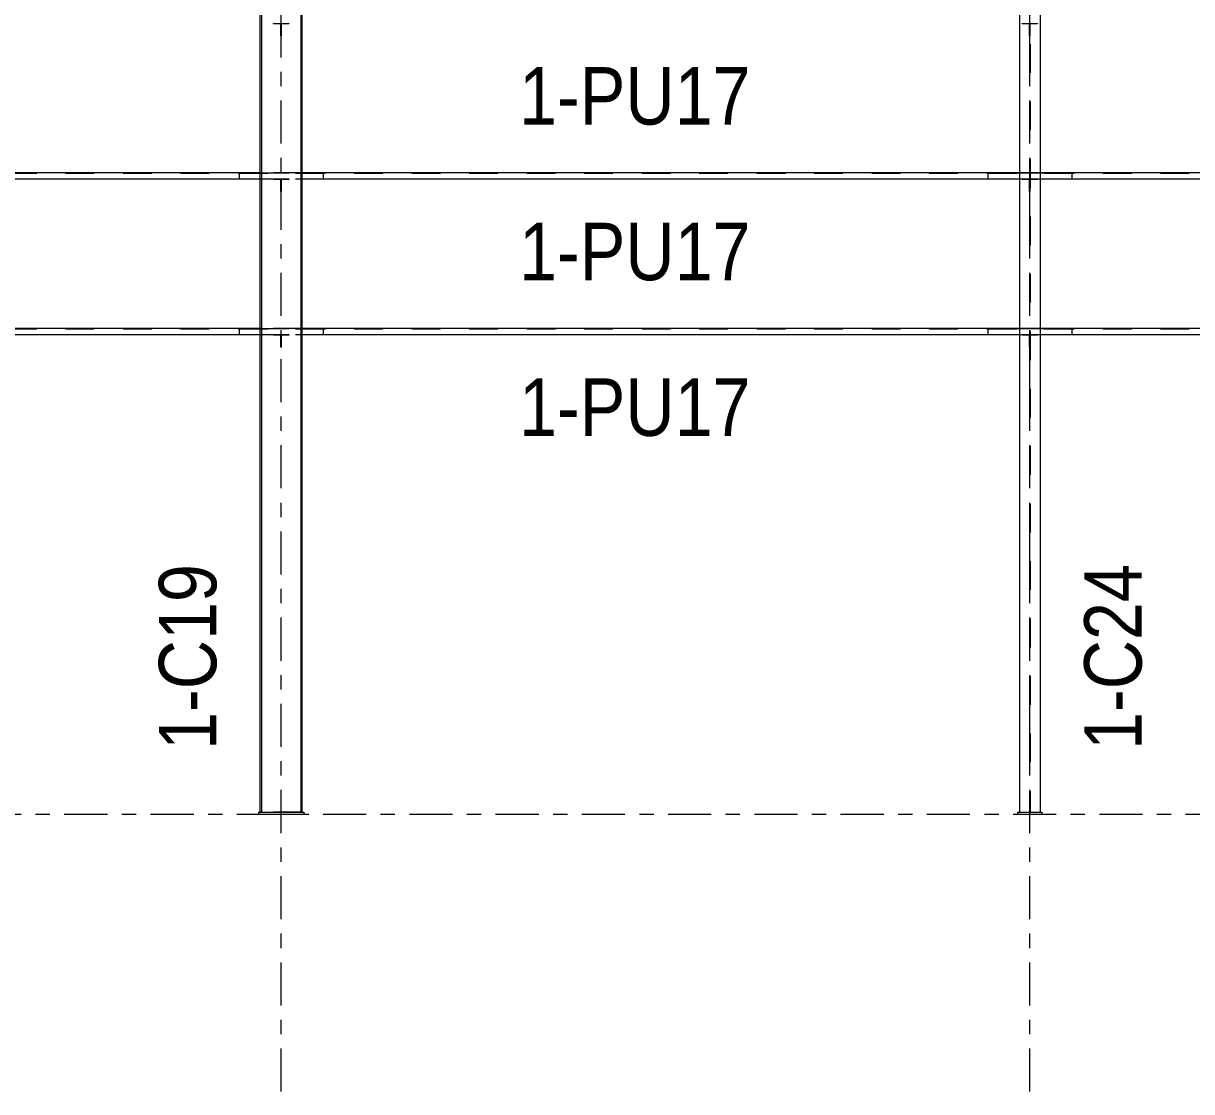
# Model space of a CAD drawing. Header units: millimetres. Extents: x -49 to 773, y -79 to 495.
# Drawn here: x 329.5 to 410.8, y 165.5 to 239.8 of the extents above; entities that cross this region are included whole.
import ezdxf

# ---------------------------------------------------------------- set-up
doc = ezdxf.new("R2010")
doc.units = ezdxf.units.MM
for name, pattern in [('XKITLINE00', [0]), ('XKITLINE02', [4, 2, -2]), ('XKITLINE03', [6, 3, -1, 1, -1])]:
    doc.linetypes.add(name, pattern=pattern)
for name, color, linetype, lineweight in [('Part', 2, 'Continuous', 0), ('PartMark', 7, 'Continuous', 0), ('S-grid', 1, 'Continuous', 0)]:
    doc.layers.add(name, color=color, linetype=linetype, lineweight=lineweight)
doc.styles.add('ARIAL', font='ARIAL.TTF')

# ---------------------------------------------------------------- blocks, each defined once
blk = doc.blocks.new('*A943')
at = {"layer": 'S-grid', "color": 1, "linetype": 'XKITLINE03', "lineweight": 0}
blk.add_line((-9.667, 184.783), (569.409, 184.783), dxfattribs=at)
blk = doc.blocks.new('*A1143')
at = {"layer": 'S-grid', "color": 1, "linetype": 'XKITLINE03', "lineweight": 0}
blk.add_line((399.5, 165.458), (399.5, 308.325), dxfattribs=at)
at = {"layer": 'S-grid', "color": 3, "style": 'ARIAL', "width": 0.85}
blk.add_text('T1', height=3, dxfattribs=at).set_placement((397.166, 309.325))
blk = doc.blocks.new('*A1144')
at = {"layer": 'S-grid', "color": 1, "linetype": 'XKITLINE03', "lineweight": 0}
blk.add_line((347.416, 165.458), (347.416, 308.325), dxfattribs=at)
at = {"layer": 'S-grid', "color": 3, "style": 'ARIAL', "width": 0.85}
blk.add_text('T', height=3, dxfattribs=at).set_placement((346.195, 309.325))
blk = doc.blocks.new('*A1160')
at = {"layer": 'Part', "color": 2, "linetype": 'XKITLINE00', "lineweight": 0}
for p, q in [((292.416, 218.575), (292.416, 218.158)), ((292.416, 218.575), (294.604, 218.575)), ((292.416, 218.158), (294.604, 218.158)), ((345.958, 218.575), (296.062, 218.575)), ((296.062, 218.158), (345.958, 218.158)), ((348.875, 218.575), (350.333, 218.575)), ((348.875, 218.158), (350.333, 218.158)), ((350.333, 218.575), (350.333, 218.158))]:
    blk.add_line(p, q, dxfattribs=at)
at = {"layer": 'Part', "color": 7, "linetype": 'XKITLINE02', "lineweight": 0}
for p, q in [((292.416, 218.56), (350.333, 218.56)), ((292.416, 218.173), (350.333, 218.173)), ((294.604, 218.575), (296.062, 218.575)), ((294.604, 218.158), (296.062, 218.158)), ((348.875, 218.575), (345.958, 218.575)), ((345.958, 218.158), (348.875, 218.158))]:
    blk.add_line(p, q, dxfattribs=at)
blk = doc.blocks.new('*A1161')
at = {"layer": 'Part', "color": 2, "linetype": 'XKITLINE00', "lineweight": 0}
for p, q in [((344.5, 218.575), (344.5, 218.158)), ((344.5, 218.575), (345.958, 218.575)), ((344.5, 218.158), (345.958, 218.158)), ((398.771, 218.575), (348.875, 218.575)), ((348.875, 218.158), (398.771, 218.158)), ((400.229, 218.575), (402.416, 218.575)), ((400.229, 218.158), (402.416, 218.158)), ((402.416, 218.575), (402.416, 218.158))]:
    blk.add_line(p, q, dxfattribs=at)
at = {"layer": 'Part', "color": 7, "linetype": 'XKITLINE02', "lineweight": 0}
for p, q in [((344.5, 218.56), (402.416, 218.56)), ((344.5, 218.173), (402.416, 218.173)), ((345.958, 218.575), (348.875, 218.575)), ((345.958, 218.158), (348.875, 218.158)), ((400.229, 218.575), (398.771, 218.575)), ((398.771, 218.158), (400.229, 218.158))]:
    blk.add_line(p, q, dxfattribs=at)
blk = doc.blocks.new('*A1162')
at = {"layer": 'Part', "color": 2, "linetype": 'XKITLINE00', "lineweight": 0}
for p, q in [((344.5, 229.408), (344.5, 228.991)), ((344.5, 229.408), (345.958, 229.408)), ((398.771, 229.408), (348.875, 229.408)), ((400.229, 229.408), (402.416, 229.408)), ((402.416, 229.408), (402.416, 228.991)), ((344.5, 228.991), (345.958, 228.991)), ((348.875, 228.991), (398.771, 228.991)), ((400.229, 228.991), (402.416, 228.991))]:
    blk.add_line(p, q, dxfattribs=at)
at = {"layer": 'Part', "color": 7, "linetype": 'XKITLINE02', "lineweight": 0}
for p, q in [((344.5, 229.393), (402.416, 229.393)), ((345.958, 229.408), (348.875, 229.408)), ((400.229, 229.408), (398.771, 229.408)), ((344.5, 229.006), (402.416, 229.006)), ((345.958, 228.991), (348.875, 228.991)), ((398.771, 228.991), (400.229, 228.991))]:
    blk.add_line(p, q, dxfattribs=at)
blk = doc.blocks.new('*A1163')
at = {"layer": 'Part', "color": 2, "linetype": 'XKITLINE00', "lineweight": 0}
for p, q in [((292.416, 229.408), (292.416, 228.991)), ((292.416, 229.408), (294.604, 229.408)), ((345.958, 229.408), (296.062, 229.408)), ((348.875, 229.408), (350.333, 229.408)), ((350.333, 229.408), (350.333, 228.991)), ((292.416, 228.991), (294.604, 228.991)), ((296.062, 228.991), (345.958, 228.991)), ((348.875, 228.991), (350.333, 228.991))]:
    blk.add_line(p, q, dxfattribs=at)
at = {"layer": 'Part', "color": 7, "linetype": 'XKITLINE02', "lineweight": 0}
for p, q in [((292.416, 229.393), (350.333, 229.393)), ((294.604, 229.408), (296.062, 229.408)), ((348.875, 229.408), (345.958, 229.408)), ((292.416, 229.006), (350.333, 229.006)), ((294.604, 228.991), (296.062, 228.991)), ((345.958, 228.991), (348.875, 228.991))]:
    blk.add_line(p, q, dxfattribs=at)
blk = doc.blocks.new('*A1166')
at = {"layer": 'Part', "color": 7, "linetype": 'XKITLINE02', "lineweight": 0}
for p, q in [((347.437, 239.783), (347.396, 239.783)), ((347.396, 238.95), (347.396, 239.783)), ((347.396, 239.783), (347.437, 239.783)), ((347.437, 238.95), (347.437, 239.783)), ((347.437, 238.95), (347.396, 238.95))]:
    blk.add_line(p, q, dxfattribs=at)
blk = doc.blocks.new('*A1167')
at = {"layer": 'Part', "color": 7, "linetype": 'XKITLINE02', "lineweight": 0}
for p, q in [((346.875, 239.783), (346.875, 239.825)), ((346.875, 239.825), (347.958, 239.825)), ((347.958, 239.783), (346.875, 239.783)), ((347.958, 239.825), (347.958, 239.783))]:
    blk.add_line(p, q, dxfattribs=at)
blk = doc.blocks.new('*A1168')
at = {"layer": 'Part', "color": 7, "linetype": 'XKITLINE02', "lineweight": 0}
for p, q in [((347.437, 228.95), (347.396, 228.95)), ((347.396, 228.116), (347.396, 228.95)), ((347.396, 228.95), (347.437, 228.95)), ((347.437, 228.116), (347.437, 228.95)), ((347.437, 228.116), (347.396, 228.116))]:
    blk.add_line(p, q, dxfattribs=at)
blk = doc.blocks.new('*A1169')
at = {"layer": 'Part', "color": 7, "linetype": 'XKITLINE02', "lineweight": 0}
for p, q in [((346.875, 228.95), (346.875, 228.991)), ((346.875, 228.991), (347.958, 228.991)), ((347.958, 228.95), (346.875, 228.95)), ((347.958, 228.991), (347.958, 228.95))]:
    blk.add_line(p, q, dxfattribs=at)
blk = doc.blocks.new('*A1170')
at = {"layer": 'Part', "color": 7, "linetype": 'XKITLINE02', "lineweight": 0}
for p, q in [((347.437, 218.116), (347.396, 218.116)), ((347.396, 217.283), (347.396, 218.116)), ((347.396, 218.116), (347.437, 218.116)), ((347.437, 217.283), (347.437, 218.116)), ((347.437, 217.283), (347.396, 217.283))]:
    blk.add_line(p, q, dxfattribs=at)
blk = doc.blocks.new('*A1171')
at = {"layer": 'Part', "color": 7, "linetype": 'XKITLINE02', "lineweight": 0}
for p, q in [((346.875, 218.116), (346.875, 218.158)), ((346.875, 218.158), (347.958, 218.158)), ((347.958, 218.116), (346.875, 218.116)), ((347.958, 218.158), (347.958, 218.116))]:
    blk.add_line(p, q, dxfattribs=at)
blk = doc.blocks.new('*A1172')
at = {"layer": 'Part', "color": 2, "linetype": 'XKITLINE00', "lineweight": 0}
for p, q in [((396.583, 218.575), (396.583, 218.158)), ((396.583, 218.575), (398.771, 218.575)), ((396.583, 218.158), (398.771, 218.158)), ((450.854, 218.575), (400.229, 218.575)), ((400.229, 218.158), (450.854, 218.158)), ((452.312, 218.575), (454.5, 218.575)), ((452.312, 218.158), (454.5, 218.158)), ((454.5, 218.575), (454.5, 218.158))]:
    blk.add_line(p, q, dxfattribs=at)
at = {"layer": 'Part', "color": 7, "linetype": 'XKITLINE02', "lineweight": 0}
for p, q in [((396.583, 218.56), (454.5, 218.56)), ((396.583, 218.173), (454.5, 218.173)), ((398.771, 218.575), (400.229, 218.575)), ((398.771, 218.158), (400.229, 218.158)), ((452.312, 218.575), (450.854, 218.575)), ((450.854, 218.158), (452.312, 218.158))]:
    blk.add_line(p, q, dxfattribs=at)
blk = doc.blocks.new('*A1173')
at = {"layer": 'Part', "color": 2, "linetype": 'XKITLINE00', "lineweight": 0}
for p, q in [((396.583, 229.408), (396.583, 228.991)), ((396.583, 229.408), (398.771, 229.408)), ((450.854, 229.408), (400.229, 229.408)), ((452.312, 229.408), (454.5, 229.408)), ((454.5, 229.408), (454.5, 228.991)), ((396.583, 228.991), (398.771, 228.991)), ((400.229, 228.991), (450.854, 228.991)), ((452.312, 228.991), (454.5, 228.991))]:
    blk.add_line(p, q, dxfattribs=at)
at = {"layer": 'Part', "color": 7, "linetype": 'XKITLINE02', "lineweight": 0}
for p, q in [((396.583, 229.393), (454.5, 229.393)), ((398.771, 229.408), (400.229, 229.408)), ((452.312, 229.408), (450.854, 229.408)), ((396.583, 229.006), (454.5, 229.006)), ((398.771, 228.991), (400.229, 228.991)), ((450.854, 228.991), (452.312, 228.991))]:
    blk.add_line(p, q, dxfattribs=at)
blk = doc.blocks.new('*A1175')
at = {"layer": 'Part', "color": 7, "linetype": 'XKITLINE02', "lineweight": 0}
for p, q in [((398.958, 218.116), (398.958, 218.158)), ((398.958, 218.158), (400.041, 218.158)), ((400.041, 218.116), (398.958, 218.116)), ((400.041, 218.158), (400.041, 218.116))]:
    blk.add_line(p, q, dxfattribs=at)
blk = doc.blocks.new('*A1176')
at = {"layer": 'Part', "color": 7, "linetype": 'XKITLINE02', "lineweight": 0}
for p, q in [((399.521, 218.116), (399.479, 218.116)), ((399.479, 217.283), (399.479, 218.116)), ((399.479, 218.116), (399.521, 218.116)), ((399.521, 217.283), (399.521, 218.116)), ((399.521, 217.283), (399.479, 217.283))]:
    blk.add_line(p, q, dxfattribs=at)
blk = doc.blocks.new('*A1177')
at = {"layer": 'Part', "color": 7, "linetype": 'XKITLINE02', "lineweight": 0}
for p, q in [((398.958, 228.95), (398.958, 228.991)), ((398.958, 228.991), (400.041, 228.991)), ((400.041, 228.95), (398.958, 228.95)), ((400.041, 228.991), (400.041, 228.95))]:
    blk.add_line(p, q, dxfattribs=at)
blk = doc.blocks.new('*A1178')
at = {"layer": 'Part', "color": 7, "linetype": 'XKITLINE02', "lineweight": 0}
for p, q in [((399.521, 228.95), (399.479, 228.95)), ((399.479, 228.116), (399.479, 228.95)), ((399.479, 228.95), (399.521, 228.95)), ((399.521, 228.116), (399.521, 228.95)), ((399.521, 228.116), (399.479, 228.116))]:
    blk.add_line(p, q, dxfattribs=at)
blk = doc.blocks.new('*A1179')
at = {"layer": 'Part', "color": 7, "linetype": 'XKITLINE02', "lineweight": 0}
for p, q in [((398.958, 239.783), (398.958, 239.825)), ((398.958, 239.825), (400.041, 239.825)), ((400.041, 239.783), (398.958, 239.783)), ((400.041, 239.825), (400.041, 239.783))]:
    blk.add_line(p, q, dxfattribs=at)
blk = doc.blocks.new('*A1180')
at = {"layer": 'Part', "color": 7, "linetype": 'XKITLINE02', "lineweight": 0}
for p, q in [((399.521, 239.783), (399.479, 239.783)), ((399.479, 238.95), (399.479, 239.783)), ((399.479, 239.783), (399.521, 239.783)), ((399.521, 238.95), (399.521, 239.783)), ((399.521, 238.95), (399.479, 238.95))]:
    blk.add_line(p, q, dxfattribs=at)
blk = doc.blocks.new('*A1198')
at = {"layer": 'Part', "color": 2, "linetype": 'XKITLINE00', "lineweight": 0}
for p, q in [((345.958, 184.908), (345.958, 281.992)), ((345.958, 281.992), (348.875, 281.992)), ((346.05, 281.992), (346.05, 184.908)), ((348.783, 281.992), (348.783, 184.908)), ((348.875, 184.908), (348.875, 281.992))]:
    blk.add_line(p, q, dxfattribs=at)
at = {"layer": 'Part', "color": 7, "linetype": 'XKITLINE02', "lineweight": 0}
blk.add_line((348.875, 184.908), (345.958, 184.908), dxfattribs=at)
blk = doc.blocks.new('*A1199')
at = {"layer": 'Part', "color": 2, "linetype": 'XKITLINE00', "lineweight": 0}
for p, q in [((398.771, 274.465), (398.771, 184.908)), ((400.229, 184.908), (400.229, 274.311))]:
    blk.add_line(p, q, dxfattribs=at)
at = {"layer": 'Part', "color": 7, "linetype": 'XKITLINE02', "lineweight": 0}
for p, q in [((398.771, 274.465), (400.229, 274.311)), ((399.471, 274.391), (399.471, 184.908)), ((399.529, 274.385), (399.529, 184.908)), ((398.771, 184.908), (400.229, 184.908))]:
    blk.add_line(p, q, dxfattribs=at)
blk = doc.blocks.new('*A1201')
at = {"layer": 'Part', "color": 2, "linetype": 'XKITLINE00', "lineweight": 0}
for p, q in [((345.833, 184.908), (349, 184.908)), ((345.833, 184.908), (345.833, 184.783)), ((345.833, 184.783), (349, 184.783)), ((349, 184.908), (349, 184.783))]:
    blk.add_line(p, q, dxfattribs=at)
blk = doc.blocks.new('*A1202')
at = {"layer": 'Part', "color": 2, "linetype": 'XKITLINE00', "lineweight": 0}
for p, q in [((398.666, 184.783), (398.666, 184.908)), ((398.666, 184.908), (400.333, 184.908)), ((398.666, 184.783), (400.333, 184.783)), ((400.333, 184.908), (400.333, 184.783))]:
    blk.add_line(p, q, dxfattribs=at)
blk = doc.blocks.new('*A1971')
at = {"layer": 'PartMark', "color": 3, "style": 'ARIAL', "width": 0.85}
blk.add_text('1-C19', height=4, rotation=90.00021, dxfattribs=at).set_placement((342.908, 189.244))
blk = doc.blocks.new('*A1979')
at = {"layer": 'PartMark', "color": 3, "style": 'ARIAL', "width": 0.85}
blk.add_text('1-C24', height=4, rotation=90.00021, dxfattribs=at).set_placement((407.279, 189.244))
blk = doc.blocks.new('*A1980')
at = {"layer": 'PartMark', "color": 3, "style": 'ARIAL', "width": 0.85}
blk.add_text('1-PU17', height=4, dxfattribs=at).set_placement((363.968, 211.108))
blk = doc.blocks.new('*A1981')
at = {"layer": 'PartMark', "color": 3, "style": 'ARIAL', "width": 0.85}
blk.add_text('1-PU17', height=4, dxfattribs=at).set_placement((363.968, 221.941))
blk = doc.blocks.new('*A1982')
at = {"layer": 'PartMark', "color": 3, "style": 'ARIAL', "width": 0.85}
blk.add_text('1-PU17', height=4, dxfattribs=at).set_placement((363.968, 232.775))

msp = doc.modelspace()

# ---------------------------------------------------------------- block references
at = {"lineweight": 0}
for name in ['*A1144', '*A1143', '*A1198', '*A1199', '*A1167', '*A1166', '*A1179', '*A1180', '*A1982', '*A1163', '*A1162', '*A1173', '*A1169', '*A1168', '*A1177', '*A1178', '*A1981', '*A1160', '*A1161', '*A1171', '*A1170', '*A1172', '*A1175', '*A1176', '*A1980', '*A1971', '*A1979', '*A943', '*A1201', '*A1202']:
    msp.add_blockref(name, (0, 0), dxfattribs=at)

doc.saveas('drawing.dxf')
